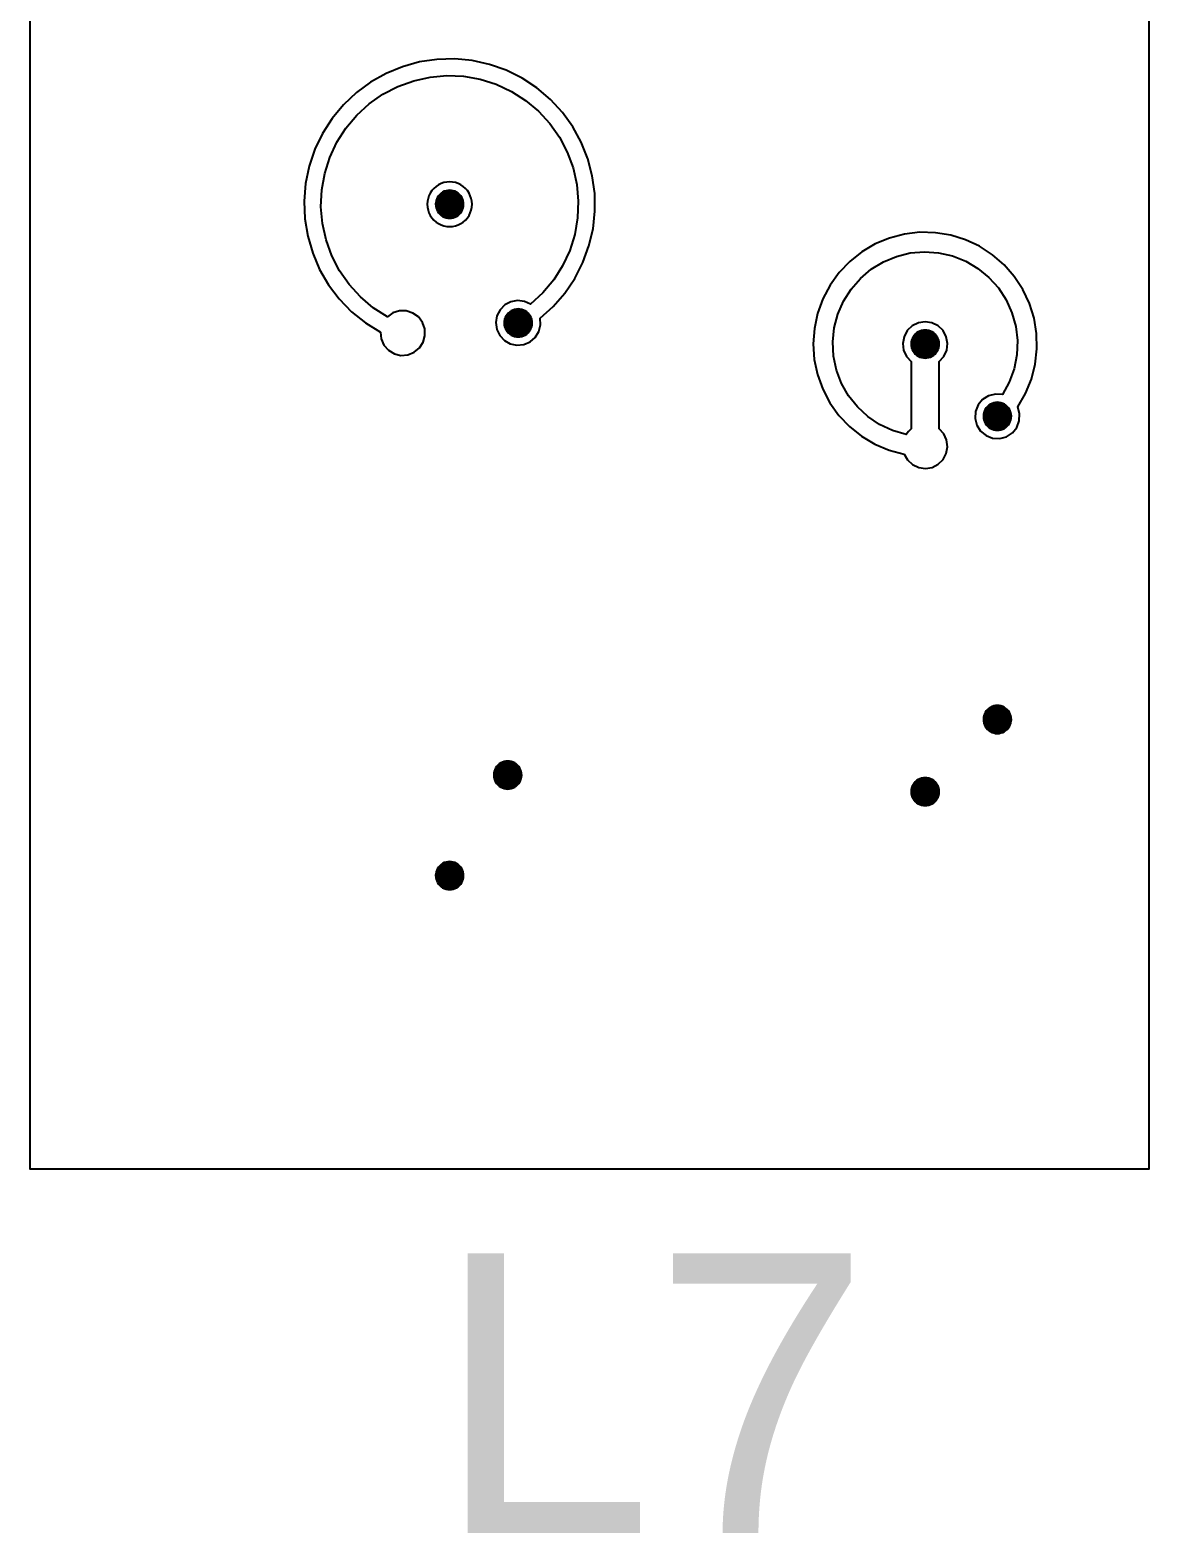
# Model space of a CAD drawing. Extents: x -2 to 177, y -6 to 16.
# Drawn here: x 28 to 32, y -5.8 to -0.43 of the extents above; entities that cross this region are included whole.
import ezdxf

# ---------------------------------------------------------------- set-up
doc = ezdxf.new("R2010")
doc.units = 0
doc.layers.get('0').update_dxf_attribs({"color": 255, "linetype": 'continuous'})
for name, color, linetype in [('L7', 144, 'continuous'), ('Outline', 1, 'continuous'), ('V8', 195, 'continuous')]:
    doc.layers.add(name, color=color, linetype=linetype)
doc.styles.get("Standard").update_dxf_attribs({"font": 'ARIAL.TTF'})

msp = doc.modelspace()

# ---------------------------------------------------------------- linework, layer by layer
at = {"layer": 'L7'}
for points in [[(29.2525, -1.5073), (29.2552, -1.5316), (29.2652, -1.5538), (29.2814, -1.5721), (29.3024, -1.5846), (29.3261, -1.5902), (29.3504, -1.5884), (29.3731, -1.5793), (29.392, -1.5639), (29.4053, -1.5434), (29.4118, -1.5199), (29.411, -1.4955), (29.4029, -1.4725), (29.3881, -1.4531), (29.3682, -1.4389), (29.345, -1.4314), (29.3206, -1.4313), (29.2973, -1.4386), (29.2773, -1.4525), (29.2267, -1.42), (29.1808, -1.3812), (29.1404, -1.3368), (29.106, -1.2875), (29.0785, -1.2341), (29.0581, -1.1776), (29.0452, -1.1189), (29.0401, -1.059), (29.0428, -0.999), (29.0534, -0.9399), (29.0715, -0.8826), (29.097, -0.8282), (29.1294, -0.7775), (29.168, -0.7316), (29.2124, -0.691), (29.2616, -0.6566), (29.3149, -0.6289), (29.3714, -0.6083), (29.4301, -0.5953), (29.4899, -0.5901), (29.55, -0.5927), (29.6091, -0.6031), (29.6664, -0.6212), (29.7209, -0.6465), (29.7716, -0.6788), (29.8177, -0.7173), (29.8583, -0.7616), (29.8929, -0.8107), (29.9207, -0.864), (29.9414, -0.9204), (29.9545, -0.979), (29.9599, -1.0389), (29.9574, -1.0989), (29.9471, -1.1581), (29.9292, -1.2155), (29.904, -1.27), (29.8719, -1.3208), (29.8334, -1.3669), (29.7892, -1.4077), (29.7671, -1.3975), (29.7429, -1.3944), (29.7189, -1.3987), (29.6973, -1.4101), (29.6801, -1.4275), (29.669, -1.4492), (29.665, -1.4733), (29.6684, -1.4975), (29.6789, -1.5195), (29.6956, -1.5373), (29.7169, -1.5493), (29.7408, -1.5542), (29.7651, -1.5518), (29.7875, -1.5421), (29.8059, -1.5262), (29.8187, -1.5054), (29.8247, -1.4817), (29.8232, -1.4574), (29.8703, -1.4151), (29.9119, -1.3674), (29.9474, -1.315), (29.9763, -1.2586), (29.9981, -1.1992), (30.0126, -1.1376), (30.0194, -1.0746), (30.0186, -1.0113), (30.01, -0.9486), (29.9939, -0.8874), (29.9705, -0.8286), (29.9401, -0.773), (29.9032, -0.7216), (29.8603, -0.6751), (29.8121, -0.634), (29.7592, -0.5992), (29.7025, -0.5711), (29.6428, -0.55), (29.581, -0.5363), (29.518, -0.5303), (29.4547, -0.532), (29.3921, -0.5413), (29.3311, -0.5582), (29.2725, -0.5824), (29.2174, -0.6135), (29.1665, -0.6511), (29.1204, -0.6946), (29.0801, -0.7433), (29.0459, -0.7966), (29.0185, -0.8537), (28.9982, -0.9136), (28.9853, -0.9756), (28.9801, -1.0387), (28.9826, -1.102), (28.9928, -1.1645), (29.0104, -1.2253), (29.0353, -1.2834), (29.0672, -1.3382), (29.1054, -1.3886), (29.1495, -1.4341), (29.1987, -1.4738), (29.2525, -1.5073)], [(29.58, -1.05), (29.5793, -1.0396), (29.5773, -1.0293), (29.5739, -1.0194), (29.5693, -1.01), (29.5635, -1.0013), (29.5566, -0.9934), (29.5487, -0.9865), (29.54, -0.9807), (29.5306, -0.9761), (29.5207, -0.9727), (29.5104, -0.9707), (29.5, -0.97), (29.4896, -0.9707), (29.4793, -0.9727), (29.4694, -0.9761), (29.46, -0.9807), (29.4513, -0.9865), (29.4434, -0.9934), (29.4365, -1.0013), (29.4307, -1.01), (29.4261, -1.0194), (29.4227, -1.0293), (29.4207, -1.0396), (29.42, -1.05), (29.4207, -1.0604), (29.4227, -1.0707), (29.4261, -1.0806), (29.4307, -1.09), (29.4365, -1.0987), (29.4434, -1.1066), (29.4513, -1.1135), (29.46, -1.1193), (29.4694, -1.1239), (29.4793, -1.1273), (29.4896, -1.1293), (29.5, -1.13), (29.5104, -1.1293), (29.5207, -1.1273), (29.5306, -1.1239), (29.54, -1.1193), (29.5487, -1.1135), (29.5566, -1.1066), (29.5635, -1.0987), (29.5693, -1.09), (29.5739, -1.0806), (29.5773, -1.0707), (29.5793, -1.0604), (29.58, -1.05)], [(31.125, -1.9429), (31.137, -1.9642), (31.1548, -1.981), (31.1768, -1.9916), (31.201, -1.995), (31.2251, -1.991), (31.2469, -1.9798), (31.2643, -1.9626), (31.2756, -1.941), (31.28, -1.917), (31.2768, -1.8927), (31.2665, -1.8706), (31.25, -1.8526), (31.25, -1.6124), (31.2666, -1.5943), (31.2769, -1.572), (31.28, -1.5477), (31.2755, -1.5235), (31.2639, -1.5018), (31.2463, -1.4847), (31.2243, -1.4738), (31.2, -1.47), (31.1757, -1.4738), (31.1537, -1.4847), (31.1361, -1.5018), (31.1245, -1.5235), (31.12, -1.5477), (31.1231, -1.572), (31.1334, -1.5943), (31.15, -1.6124), (31.15, -1.8526), (31.1401, -1.862), (31.132, -1.8729), (31.0832, -1.8587), (31.0373, -1.8371), (30.9952, -1.8087), (30.9579, -1.7742), (30.9264, -1.7344), (30.9013, -1.6903), (30.8833, -1.6428), (30.8728, -1.5931), (30.8701, -1.5424), (30.8752, -1.4919), (30.8879, -1.4427), (30.9081, -1.3961), (30.9351, -1.3532), (30.9684, -1.3149), (31.0073, -1.2821), (31.0506, -1.2557), (31.0975, -1.2363), (31.1469, -1.2243), (31.1975, -1.22), (31.2481, -1.2235), (31.2976, -1.2348), (31.3448, -1.2535), (31.3886, -1.2792), (31.4279, -1.3114), (31.4618, -1.3491), (31.4895, -1.3917), (31.5104, -1.438), (31.5239, -1.4869), (31.5298, -1.5374), (31.5278, -1.5881), (31.5181, -1.6379), (31.5008, -1.6857), (31.4764, -1.7302), (31.4513, -1.7284), (31.4269, -1.7344), (31.4055, -1.7478), (31.3894, -1.7671), (31.3801, -1.7905), (31.3784, -1.8156), (31.3847, -1.84), (31.3983, -1.8612), (31.4178, -1.8772), (31.4412, -1.8863), (31.4664, -1.8877), (31.4907, -1.8812), (31.5118, -1.8674), (31.5276, -1.8478), (31.5365, -1.8242), (31.5376, -1.7991), (31.5308, -1.7748), (31.5587, -1.727), (31.5797, -1.6758), (31.5934, -1.6223), (31.5996, -1.5673), (31.5982, -1.512), (31.5891, -1.4574), (31.5727, -1.4046), (31.549, -1.3546), (31.5187, -1.3083), (31.4824, -1.2667), (31.4406, -1.2304), (31.3942, -1.2003), (31.3441, -1.1769), (31.2912, -1.1605), (31.2366, -1.1517), (31.1813, -1.1504), (31.1264, -1.1568), (31.0728, -1.1707), (31.0217, -1.1919), (30.974, -1.2199), (30.9307, -1.2543), (30.8924, -1.2942), (30.8601, -1.3391), (30.8343, -1.388), (30.8154, -1.44), (30.8039, -1.4941), (30.8, -1.5493), (30.8037, -1.6045), (30.815, -1.6586), (30.8337, -1.7107), (30.8594, -1.7597), (30.8916, -1.8047), (30.9297, -1.8448), (30.9729, -1.8793), (31.0205, -1.9075), (31.0715, -1.9288), (31.125, -1.9429)], [(31.5081, -2.8919), (31.5077, -2.8854), (31.5064, -2.879), (31.5043, -2.8728), (31.5014, -2.8669), (31.4978, -2.8615), (31.4934, -2.8566), (31.4885, -2.8522), (31.4831, -2.8486), (31.4772, -2.8457), (31.471, -2.8436), (31.4646, -2.8423), (31.4581, -2.8419), (31.4516, -2.8423), (31.4452, -2.8436), (31.439, -2.8457), (31.4331, -2.8486), (31.4277, -2.8522), (31.4227, -2.8566), (31.4184, -2.8615), (31.4148, -2.8669), (31.4119, -2.8728), (31.4098, -2.879), (31.4085, -2.8854), (31.4081, -2.8919), (31.4085, -2.8984), (31.4098, -2.9048), (31.4119, -2.911), (31.4148, -2.9169), (31.4184, -2.9223), (31.4227, -2.9273), (31.4277, -2.9316), (31.4331, -2.9352), (31.439, -2.9381), (31.4452, -2.9402), (31.4516, -2.9415), (31.4581, -2.9419), (31.4646, -2.9415), (31.471, -2.9402), (31.4772, -2.9381), (31.4831, -2.9352), (31.4885, -2.9316), (31.4934, -2.9273), (31.4978, -2.9223), (31.5014, -2.9169), (31.5043, -2.911), (31.5064, -2.9048), (31.5077, -2.8984), (31.5081, -2.8919)], [(29.7575, -3.0906), (29.7571, -3.0841), (29.7558, -3.0777), (29.7537, -3.0715), (29.7508, -3.0656), (29.7472, -3.0602), (29.7429, -3.0552), (29.7379, -3.0509), (29.7325, -3.0473), (29.7266, -3.0444), (29.7204, -3.0423), (29.714, -3.041), (29.7075, -3.0406), (29.701, -3.041), (29.6946, -3.0423), (29.6884, -3.0444), (29.6825, -3.0473), (29.6771, -3.0509), (29.6721, -3.0552), (29.6678, -3.0602), (29.6642, -3.0656), (29.6613, -3.0715), (29.6592, -3.0777), (29.6579, -3.0841), (29.6575, -3.0906), (29.6579, -3.0971), (29.6592, -3.1035), (29.6613, -3.1097), (29.6642, -3.1156), (29.6678, -3.121), (29.6721, -3.126), (29.6771, -3.1303), (29.6825, -3.1339), (29.6884, -3.1368), (29.6946, -3.1389), (29.701, -3.1402), (29.7075, -3.1406), (29.714, -3.1402), (29.7204, -3.1389), (29.7266, -3.1368), (29.7325, -3.1339), (29.7379, -3.1303), (29.7429, -3.126), (29.7472, -3.121), (29.7508, -3.1156), (29.7537, -3.1097), (29.7558, -3.1035), (29.7571, -3.0971), (29.7575, -3.0906)], [(31.25, -3.15), (31.2496, -3.1435), (31.2483, -3.1371), (31.2462, -3.1309), (31.2433, -3.125), (31.2397, -3.1196), (31.2354, -3.1146), (31.2304, -3.1103), (31.225, -3.1067), (31.2191, -3.1038), (31.2129, -3.1017), (31.2065, -3.1004), (31.2, -3.1), (31.1935, -3.1004), (31.1871, -3.1017), (31.1809, -3.1038), (31.175, -3.1067), (31.1696, -3.1103), (31.1646, -3.1146), (31.1603, -3.1196), (31.1567, -3.125), (31.1538, -3.1309), (31.1517, -3.1371), (31.1504, -3.1435), (31.15, -3.15), (31.1504, -3.1565), (31.1517, -3.1629), (31.1538, -3.1691), (31.1567, -3.175), (31.1603, -3.1804), (31.1646, -3.1854), (31.1696, -3.1897), (31.175, -3.1933), (31.1809, -3.1962), (31.1871, -3.1983), (31.1935, -3.1996), (31.2, -3.2), (31.2065, -3.1996), (31.2129, -3.1983), (31.2191, -3.1962), (31.225, -3.1933), (31.2304, -3.1897), (31.2354, -3.1854), (31.2397, -3.1804), (31.2433, -3.175), (31.2462, -3.1691), (31.2483, -3.1629), (31.2496, -3.1565), (31.25, -3.15)], [(29.55, -3.45), (29.5496, -3.4435), (29.5483, -3.4371), (29.5462, -3.4309), (29.5433, -3.425), (29.5397, -3.4196), (29.5354, -3.4146), (29.5304, -3.4103), (29.525, -3.4067), (29.5191, -3.4038), (29.5129, -3.4017), (29.5065, -3.4004), (29.5, -3.4), (29.4935, -3.4004), (29.4871, -3.4017), (29.4809, -3.4038), (29.475, -3.4067), (29.4696, -3.4103), (29.4646, -3.4146), (29.4603, -3.4196), (29.4567, -3.425), (29.4538, -3.4309), (29.4517, -3.4371), (29.4504, -3.4435), (29.45, -3.45), (29.4504, -3.4565), (29.4517, -3.4629), (29.4538, -3.4691), (29.4567, -3.475), (29.4603, -3.4804), (29.4646, -3.4854), (29.4696, -3.4897), (29.475, -3.4933), (29.4809, -3.4962), (29.4871, -3.4983), (29.4935, -3.4996), (29.5, -3.5), (29.5065, -3.4996), (29.5129, -3.4983), (29.5191, -3.4962), (29.525, -3.4933), (29.5304, -3.4897), (29.5354, -3.4854), (29.5397, -3.4804), (29.5433, -3.475), (29.5462, -3.4691), (29.5483, -3.4629), (29.5496, -3.4565), (29.55, -3.45)]]:
    msp.add_lwpolyline(points, close=True, dxfattribs=at)
at = {"layer": 'Outline'}
msp.add_lwpolyline([(32, 4.5), (32, -4.5), (28, -4.5), (28, 4.5)], close=True, dxfattribs=at)
at = {"layer": 'V8'}
for points in [[(29.55, -1.05), (29.5496, -1.0435), (29.5483, -1.0371), (29.5462, -1.0309), (29.5433, -1.025), (29.5397, -1.0196), (29.5354, -1.0146), (29.5304, -1.0103), (29.525, -1.0067), (29.5191, -1.0038), (29.5129, -1.0017), (29.5065, -1.0004), (29.5, -1), (29.4935, -1.0004), (29.4871, -1.0017), (29.4809, -1.0038), (29.475, -1.0067), (29.4696, -1.0103), (29.4646, -1.0146), (29.4603, -1.0196), (29.4567, -1.025), (29.4538, -1.0309), (29.4517, -1.0371), (29.4504, -1.0435), (29.45, -1.05), (29.4504, -1.0565), (29.4517, -1.0629), (29.4538, -1.0691), (29.4567, -1.075), (29.4603, -1.0804), (29.4646, -1.0854), (29.4696, -1.0897), (29.475, -1.0933), (29.4809, -1.0962), (29.4871, -1.0983), (29.4935, -1.0996), (29.5, -1.1), (29.5065, -1.0996), (29.5129, -1.0983), (29.5191, -1.0962), (29.525, -1.0933), (29.5304, -1.0897), (29.5354, -1.0854), (29.5397, -1.0804), (29.5433, -1.075), (29.5462, -1.0691), (29.5483, -1.0629), (29.5496, -1.0565), (29.55, -1.05)], [(29.795, -1.4744), (29.7946, -1.4678), (29.7933, -1.4614), (29.7912, -1.4552), (29.7883, -1.4494), (29.7847, -1.4439), (29.7804, -1.439), (29.7754, -1.4347), (29.77, -1.4311), (29.7641, -1.4282), (29.7579, -1.4261), (29.7515, -1.4248), (29.745, -1.4244), (29.7385, -1.4248), (29.7321, -1.4261), (29.7259, -1.4282), (29.72, -1.4311), (29.7146, -1.4347), (29.7096, -1.439), (29.7053, -1.4439), (29.7017, -1.4494), (29.6988, -1.4552), (29.6967, -1.4614), (29.6954, -1.4678), (29.695, -1.4744), (29.6954, -1.4809), (29.6967, -1.4873), (29.6988, -1.4935), (29.7017, -1.4994), (29.7053, -1.5048), (29.7096, -1.5097), (29.7146, -1.514), (29.72, -1.5177), (29.7259, -1.5205), (29.7321, -1.5226), (29.7385, -1.5239), (29.745, -1.5244), (29.7515, -1.5239), (29.7579, -1.5226), (29.7641, -1.5205), (29.77, -1.5177), (29.7754, -1.514), (29.7804, -1.5097), (29.7847, -1.5048), (29.7883, -1.4994), (29.7912, -1.4935), (29.7933, -1.4873), (29.7946, -1.4809), (29.795, -1.4744)], [(31.25, -1.55), (31.2496, -1.5435), (31.2483, -1.5371), (31.2462, -1.5309), (31.2433, -1.525), (31.2397, -1.5196), (31.2354, -1.5146), (31.2304, -1.5103), (31.225, -1.5067), (31.2191, -1.5038), (31.2129, -1.5017), (31.2065, -1.5004), (31.2, -1.5), (31.1935, -1.5004), (31.1871, -1.5017), (31.1809, -1.5038), (31.175, -1.5067), (31.1696, -1.5103), (31.1646, -1.5146), (31.1603, -1.5196), (31.1567, -1.525), (31.1538, -1.5309), (31.1517, -1.5371), (31.1504, -1.5435), (31.15, -1.55), (31.1504, -1.5565), (31.1517, -1.5629), (31.1538, -1.5691), (31.1567, -1.575), (31.1603, -1.5804), (31.1646, -1.5854), (31.1696, -1.5897), (31.175, -1.5933), (31.1809, -1.5962), (31.1871, -1.5983), (31.1935, -1.5996), (31.2, -1.6), (31.2065, -1.5996), (31.2129, -1.5983), (31.2191, -1.5962), (31.225, -1.5933), (31.2304, -1.5897), (31.2354, -1.5854), (31.2397, -1.5804), (31.2433, -1.575), (31.2462, -1.5691), (31.2483, -1.5629), (31.2496, -1.5565), (31.25, -1.55)], [(31.5081, -1.8081), (31.5077, -1.8016), (31.5064, -1.7952), (31.5043, -1.789), (31.5014, -1.7831), (31.4978, -1.7777), (31.4934, -1.7727), (31.4885, -1.7684), (31.4831, -1.7648), (31.4772, -1.7619), (31.471, -1.7598), (31.4646, -1.7585), (31.4581, -1.7581), (31.4516, -1.7585), (31.4452, -1.7598), (31.439, -1.7619), (31.4331, -1.7648), (31.4277, -1.7684), (31.4227, -1.7727), (31.4184, -1.7777), (31.4148, -1.7831), (31.4119, -1.789), (31.4098, -1.7952), (31.4085, -1.8016), (31.4081, -1.8081), (31.4085, -1.8146), (31.4098, -1.821), (31.4119, -1.8272), (31.4148, -1.8331), (31.4184, -1.8385), (31.4227, -1.8434), (31.4277, -1.8478), (31.4331, -1.8514), (31.439, -1.8543), (31.4452, -1.8564), (31.4516, -1.8577), (31.4581, -1.8581), (31.4646, -1.8577), (31.471, -1.8564), (31.4772, -1.8543), (31.4831, -1.8514), (31.4885, -1.8478), (31.4934, -1.8434), (31.4978, -1.8385), (31.5014, -1.8331), (31.5043, -1.8272), (31.5064, -1.821), (31.5077, -1.8146), (31.5081, -1.8081)], [(31.5081, -2.8919), (31.5077, -2.8854), (31.5064, -2.879), (31.5043, -2.8728), (31.5014, -2.8669), (31.4978, -2.8615), (31.4934, -2.8566), (31.4885, -2.8522), (31.4831, -2.8486), (31.4772, -2.8457), (31.471, -2.8436), (31.4646, -2.8423), (31.4581, -2.8419), (31.4516, -2.8423), (31.4452, -2.8436), (31.439, -2.8457), (31.4331, -2.8486), (31.4277, -2.8522), (31.4227, -2.8566), (31.4184, -2.8615), (31.4148, -2.8669), (31.4119, -2.8728), (31.4098, -2.879), (31.4085, -2.8854), (31.4081, -2.8919), (31.4085, -2.8984), (31.4098, -2.9048), (31.4119, -2.911), (31.4148, -2.9169), (31.4184, -2.9223), (31.4227, -2.9273), (31.4277, -2.9316), (31.4331, -2.9352), (31.439, -2.9381), (31.4452, -2.9402), (31.4516, -2.9415), (31.4581, -2.9419), (31.4646, -2.9415), (31.471, -2.9402), (31.4772, -2.9381), (31.4831, -2.9352), (31.4885, -2.9316), (31.4934, -2.9273), (31.4978, -2.9223), (31.5014, -2.9169), (31.5043, -2.911), (31.5064, -2.9048), (31.5077, -2.8984), (31.5081, -2.8919)], [(29.7575, -3.0906), (29.7571, -3.0841), (29.7558, -3.0777), (29.7537, -3.0715), (29.7508, -3.0656), (29.7472, -3.0602), (29.7429, -3.0552), (29.7379, -3.0509), (29.7325, -3.0473), (29.7266, -3.0444), (29.7204, -3.0423), (29.714, -3.041), (29.7075, -3.0406), (29.701, -3.041), (29.6946, -3.0423), (29.6884, -3.0444), (29.6825, -3.0473), (29.6771, -3.0509), (29.6721, -3.0552), (29.6678, -3.0602), (29.6642, -3.0656), (29.6613, -3.0715), (29.6592, -3.0777), (29.6579, -3.0841), (29.6575, -3.0906), (29.6579, -3.0971), (29.6592, -3.1035), (29.6613, -3.1097), (29.6642, -3.1156), (29.6678, -3.121), (29.6721, -3.126), (29.6771, -3.1303), (29.6825, -3.1339), (29.6884, -3.1368), (29.6946, -3.1389), (29.701, -3.1402), (29.7075, -3.1406), (29.714, -3.1402), (29.7204, -3.1389), (29.7266, -3.1368), (29.7325, -3.1339), (29.7379, -3.1303), (29.7429, -3.126), (29.7472, -3.121), (29.7508, -3.1156), (29.7537, -3.1097), (29.7558, -3.1035), (29.7571, -3.0971), (29.7575, -3.0906)], [(31.25, -3.15), (31.2496, -3.1435), (31.2483, -3.1371), (31.2462, -3.1309), (31.2433, -3.125), (31.2397, -3.1196), (31.2354, -3.1146), (31.2304, -3.1103), (31.225, -3.1067), (31.2191, -3.1038), (31.2129, -3.1017), (31.2065, -3.1004), (31.2, -3.1), (31.1935, -3.1004), (31.1871, -3.1017), (31.1809, -3.1038), (31.175, -3.1067), (31.1696, -3.1103), (31.1646, -3.1146), (31.1603, -3.1196), (31.1567, -3.125), (31.1538, -3.1309), (31.1517, -3.1371), (31.1504, -3.1435), (31.15, -3.15), (31.1504, -3.1565), (31.1517, -3.1629), (31.1538, -3.1691), (31.1567, -3.175), (31.1603, -3.1804), (31.1646, -3.1854), (31.1696, -3.1897), (31.175, -3.1933), (31.1809, -3.1962), (31.1871, -3.1983), (31.1935, -3.1996), (31.2, -3.2), (31.2065, -3.1996), (31.2129, -3.1983), (31.2191, -3.1962), (31.225, -3.1933), (31.2304, -3.1897), (31.2354, -3.1854), (31.2397, -3.1804), (31.2433, -3.175), (31.2462, -3.1691), (31.2483, -3.1629), (31.2496, -3.1565), (31.25, -3.15)], [(29.55, -3.45), (29.5496, -3.4435), (29.5483, -3.4371), (29.5462, -3.4309), (29.5433, -3.425), (29.5397, -3.4196), (29.5354, -3.4146), (29.5304, -3.4103), (29.525, -3.4067), (29.5191, -3.4038), (29.5129, -3.4017), (29.5065, -3.4004), (29.5, -3.4), (29.4935, -3.4004), (29.4871, -3.4017), (29.4809, -3.4038), (29.475, -3.4067), (29.4696, -3.4103), (29.4646, -3.4146), (29.4603, -3.4196), (29.4567, -3.425), (29.4538, -3.4309), (29.4517, -3.4371), (29.4504, -3.4435), (29.45, -3.45), (29.4504, -3.4565), (29.4517, -3.4629), (29.4538, -3.4691), (29.4567, -3.475), (29.4603, -3.4804), (29.4646, -3.4854), (29.4696, -3.4897), (29.475, -3.4933), (29.4809, -3.4962), (29.4871, -3.4983), (29.4935, -3.4996), (29.5, -3.5), (29.5065, -3.4996), (29.5129, -3.4983), (29.5191, -3.4962), (29.525, -3.4933), (29.5304, -3.4897), (29.5354, -3.4854), (29.5397, -3.4804), (29.5433, -3.475), (29.5462, -3.4691), (29.5483, -3.4629), (29.5496, -3.4565), (29.55, -3.45)]]:
    msp.add_lwpolyline(points, close=True, dxfattribs=at)
for points in [[(29.4646, -1.0146), (29.4538, -1.0309), (29.5, -1.05)], [(29.4809, -1.0038), (29.4646, -1.0146), (29.5, -1.05)], [(29.5, -1), (29.4809, -1.0038), (29.5, -1.05)], [(29.5191, -1.0038), (29.5, -1), (29.5, -1.05)], [(29.5354, -1.0146), (29.5191, -1.0038), (29.5, -1.05)], [(29.5462, -1.0309), (29.5354, -1.0146), (29.5, -1.05)], [(29.4538, -1.0309), (29.45, -1.05), (29.5, -1.05)], [(29.45, -1.05), (29.4538, -1.0691), (29.5, -1.05)], [(29.4538, -1.0691), (29.4646, -1.0854), (29.5, -1.05)], [(29.4646, -1.0854), (29.4809, -1.0962), (29.5, -1.05)], [(29.4809, -1.0962), (29.5, -1.1), (29.5, -1.05)], [(29.55, -1.05), (29.5462, -1.0309), (29.5, -1.05)], [(29.5, -1.1), (29.5191, -1.0962), (29.5, -1.05)], [(29.5191, -1.0962), (29.5354, -1.0854), (29.5, -1.05)], [(29.5354, -1.0854), (29.5462, -1.0691), (29.5, -1.05)], [(29.5462, -1.0691), (29.55, -1.05), (29.5, -1.05)], [(29.7096, -1.439), (29.6988, -1.4552), (29.745, -1.4744)], [(29.7259, -1.4282), (29.7096, -1.439), (29.745, -1.4744)], [(29.745, -1.4244), (29.7259, -1.4282), (29.745, -1.4744)], [(29.7641, -1.4282), (29.745, -1.4244), (29.745, -1.4744)], [(29.7804, -1.439), (29.7641, -1.4282), (29.745, -1.4744)], [(29.7912, -1.4552), (29.7804, -1.439), (29.745, -1.4744)], [(29.6988, -1.4552), (29.695, -1.4744), (29.745, -1.4744)], [(29.695, -1.4744), (29.6988, -1.4935), (29.745, -1.4744)], [(29.6988, -1.4935), (29.7096, -1.5097), (29.745, -1.4744)], [(29.7096, -1.5097), (29.7259, -1.5205), (29.745, -1.4744)], [(29.7259, -1.5205), (29.745, -1.5244), (29.745, -1.4744)], [(29.795, -1.4744), (29.7912, -1.4552), (29.745, -1.4744)], [(29.745, -1.5244), (29.7641, -1.5205), (29.745, -1.4744)], [(29.7641, -1.5205), (29.7804, -1.5097), (29.745, -1.4744)], [(29.7804, -1.5097), (29.7912, -1.4935), (29.745, -1.4744)], [(29.7912, -1.4935), (29.795, -1.4744), (29.745, -1.4744)], [(31.1809, -1.5038), (31.1646, -1.5146), (31.2, -1.55)], [(31.2, -1.5), (31.1809, -1.5038), (31.2, -1.55)], [(31.2191, -1.5038), (31.2, -1.5), (31.2, -1.55)], [(31.2354, -1.5146), (31.2191, -1.5038), (31.2, -1.55)], [(31.1538, -1.5309), (31.15, -1.55), (31.2, -1.55)], [(31.15, -1.55), (31.1538, -1.5691), (31.2, -1.55)], [(31.1646, -1.5146), (31.1538, -1.5309), (31.2, -1.55)], [(31.1538, -1.5691), (31.1646, -1.5854), (31.2, -1.55)], [(31.1646, -1.5854), (31.1809, -1.5962), (31.2, -1.55)], [(31.1809, -1.5962), (31.2, -1.6), (31.2, -1.55)], [(31.2462, -1.5309), (31.2354, -1.5146), (31.2, -1.55)], [(31.25, -1.55), (31.2462, -1.5309), (31.2, -1.55)], [(31.2, -1.6), (31.2191, -1.5962), (31.2, -1.55)], [(31.2191, -1.5962), (31.2354, -1.5854), (31.2, -1.55)], [(31.2354, -1.5854), (31.2462, -1.5691), (31.2, -1.55)], [(31.2462, -1.5691), (31.25, -1.55), (31.2, -1.55)], [(31.4227, -1.7727), (31.4119, -1.789), (31.4581, -1.8081)], [(31.439, -1.7619), (31.4227, -1.7727), (31.4581, -1.8081)], [(31.4581, -1.7581), (31.439, -1.7619), (31.4581, -1.8081)], [(31.4772, -1.7619), (31.4581, -1.7581), (31.4581, -1.8081)], [(31.4934, -1.7727), (31.4772, -1.7619), (31.4581, -1.8081)], [(31.5043, -1.789), (31.4934, -1.7727), (31.4581, -1.8081)], [(31.4119, -1.789), (31.4081, -1.8081), (31.4581, -1.8081)], [(31.4081, -1.8081), (31.4119, -1.8272), (31.4581, -1.8081)], [(31.4119, -1.8272), (31.4227, -1.8434), (31.4581, -1.8081)], [(31.4227, -1.8434), (31.439, -1.8543), (31.4581, -1.8081)], [(31.439, -1.8543), (31.4581, -1.8581), (31.4581, -1.8081)], [(31.5081, -1.8081), (31.5043, -1.789), (31.4581, -1.8081)], [(31.4581, -1.8581), (31.4772, -1.8543), (31.4581, -1.8081)], [(31.4772, -1.8543), (31.4934, -1.8434), (31.4581, -1.8081)], [(31.4934, -1.8434), (31.5043, -1.8272), (31.4581, -1.8081)], [(31.5043, -1.8272), (31.5081, -1.8081), (31.4581, -1.8081)], [(31.439, -2.8457), (31.4227, -2.8566), (31.4581, -2.8919)], [(31.4581, -2.8419), (31.439, -2.8457), (31.4581, -2.8919)], [(31.4772, -2.8457), (31.4581, -2.8419), (31.4581, -2.8919)], [(31.4934, -2.8566), (31.4772, -2.8457), (31.4581, -2.8919)], [(31.4119, -2.8728), (31.4081, -2.8919), (31.4581, -2.8919)], [(31.4081, -2.8919), (31.4119, -2.911), (31.4581, -2.8919)], [(31.4227, -2.8566), (31.4119, -2.8728), (31.4581, -2.8919)], [(31.4119, -2.911), (31.4227, -2.9273), (31.4581, -2.8919)], [(31.4227, -2.9273), (31.439, -2.9381), (31.4581, -2.8919)], [(31.439, -2.9381), (31.4581, -2.9419), (31.4581, -2.8919)], [(31.5043, -2.8728), (31.4934, -2.8566), (31.4581, -2.8919)], [(31.5081, -2.8919), (31.5043, -2.8728), (31.4581, -2.8919)], [(31.4581, -2.9419), (31.4772, -2.9381), (31.4581, -2.8919)], [(31.4772, -2.9381), (31.4934, -2.9273), (31.4581, -2.8919)], [(31.4934, -2.9273), (31.5043, -2.911), (31.4581, -2.8919)], [(31.5043, -2.911), (31.5081, -2.8919), (31.4581, -2.8919)], [(29.6721, -3.0552), (29.6613, -3.0715), (29.7075, -3.0906)], [(29.6884, -3.0444), (29.6721, -3.0552), (29.7075, -3.0906)], [(29.7075, -3.0406), (29.6884, -3.0444), (29.7075, -3.0906)], [(29.7266, -3.0444), (29.7075, -3.0406), (29.7075, -3.0906)], [(29.7429, -3.0552), (29.7266, -3.0444), (29.7075, -3.0906)], [(29.7537, -3.0715), (29.7429, -3.0552), (29.7075, -3.0906)], [(29.6613, -3.0715), (29.6575, -3.0906), (29.7075, -3.0906)], [(29.6575, -3.0906), (29.6613, -3.1097), (29.7075, -3.0906)], [(29.6613, -3.1097), (29.6721, -3.126), (29.7075, -3.0906)], [(29.6721, -3.126), (29.6884, -3.1368), (29.7075, -3.0906)], [(29.6884, -3.1368), (29.7075, -3.1406), (29.7075, -3.0906)], [(29.7575, -3.0906), (29.7537, -3.0715), (29.7075, -3.0906)], [(29.7075, -3.1406), (29.7266, -3.1368), (29.7075, -3.0906)], [(29.7266, -3.1368), (29.7429, -3.126), (29.7075, -3.0906)], [(29.7429, -3.126), (29.7537, -3.1097), (29.7075, -3.0906)], [(29.7537, -3.1097), (29.7575, -3.0906), (29.7075, -3.0906)], [(31.1646, -3.1146), (31.1538, -3.1309), (31.2, -3.15)], [(31.1809, -3.1038), (31.1646, -3.1146), (31.2, -3.15)], [(31.2, -3.1), (31.1809, -3.1038), (31.2, -3.15)], [(31.2191, -3.1038), (31.2, -3.1), (31.2, -3.15)], [(31.2354, -3.1146), (31.2191, -3.1038), (31.2, -3.15)], [(31.2462, -3.1309), (31.2354, -3.1146), (31.2, -3.15)], [(31.1538, -3.1309), (31.15, -3.15), (31.2, -3.15)], [(31.15, -3.15), (31.1538, -3.1691), (31.2, -3.15)], [(31.1538, -3.1691), (31.1646, -3.1854), (31.2, -3.15)], [(31.1646, -3.1854), (31.1809, -3.1962), (31.2, -3.15)], [(31.1809, -3.1962), (31.2, -3.2), (31.2, -3.15)], [(31.25, -3.15), (31.2462, -3.1309), (31.2, -3.15)], [(31.2, -3.2), (31.2191, -3.1962), (31.2, -3.15)], [(31.2191, -3.1962), (31.2354, -3.1854), (31.2, -3.15)], [(31.2354, -3.1854), (31.2462, -3.1691), (31.2, -3.15)], [(31.2462, -3.1691), (31.25, -3.15), (31.2, -3.15)], [(29.4538, -3.4309), (29.45, -3.45), (29.5, -3.45)], [(29.4646, -3.4146), (29.4538, -3.4309), (29.5, -3.45)], [(29.4809, -3.4038), (29.4646, -3.4146), (29.5, -3.45)], [(29.5, -3.4), (29.4809, -3.4038), (29.5, -3.45)], [(29.5191, -3.4038), (29.5, -3.4), (29.5, -3.45)], [(29.5354, -3.4146), (29.5191, -3.4038), (29.5, -3.45)], [(29.5462, -3.4309), (29.5354, -3.4146), (29.5, -3.45)], [(29.55, -3.45), (29.5462, -3.4309), (29.5, -3.45)], [(29.45, -3.45), (29.4538, -3.4691), (29.5, -3.45)], [(29.4538, -3.4691), (29.4646, -3.4854), (29.5, -3.45)], [(29.4646, -3.4854), (29.4809, -3.4962), (29.5, -3.45)], [(29.4809, -3.4962), (29.5, -3.5), (29.5, -3.45)], [(29.5, -3.5), (29.5191, -3.4962), (29.5, -3.45)], [(29.5191, -3.4962), (29.5354, -3.4854), (29.5, -3.45)], [(29.5354, -3.4854), (29.5462, -3.4691), (29.5, -3.45)], [(29.5462, -3.4691), (29.55, -3.45), (29.5, -3.45)]]:
    msp.add_solid(points, dxfattribs=at)

# ---------------------------------------------------------------- texts
msp.add_text('L7', height=1).set_placement((29.45, -5.8))

doc.saveas('drawing.dxf')
